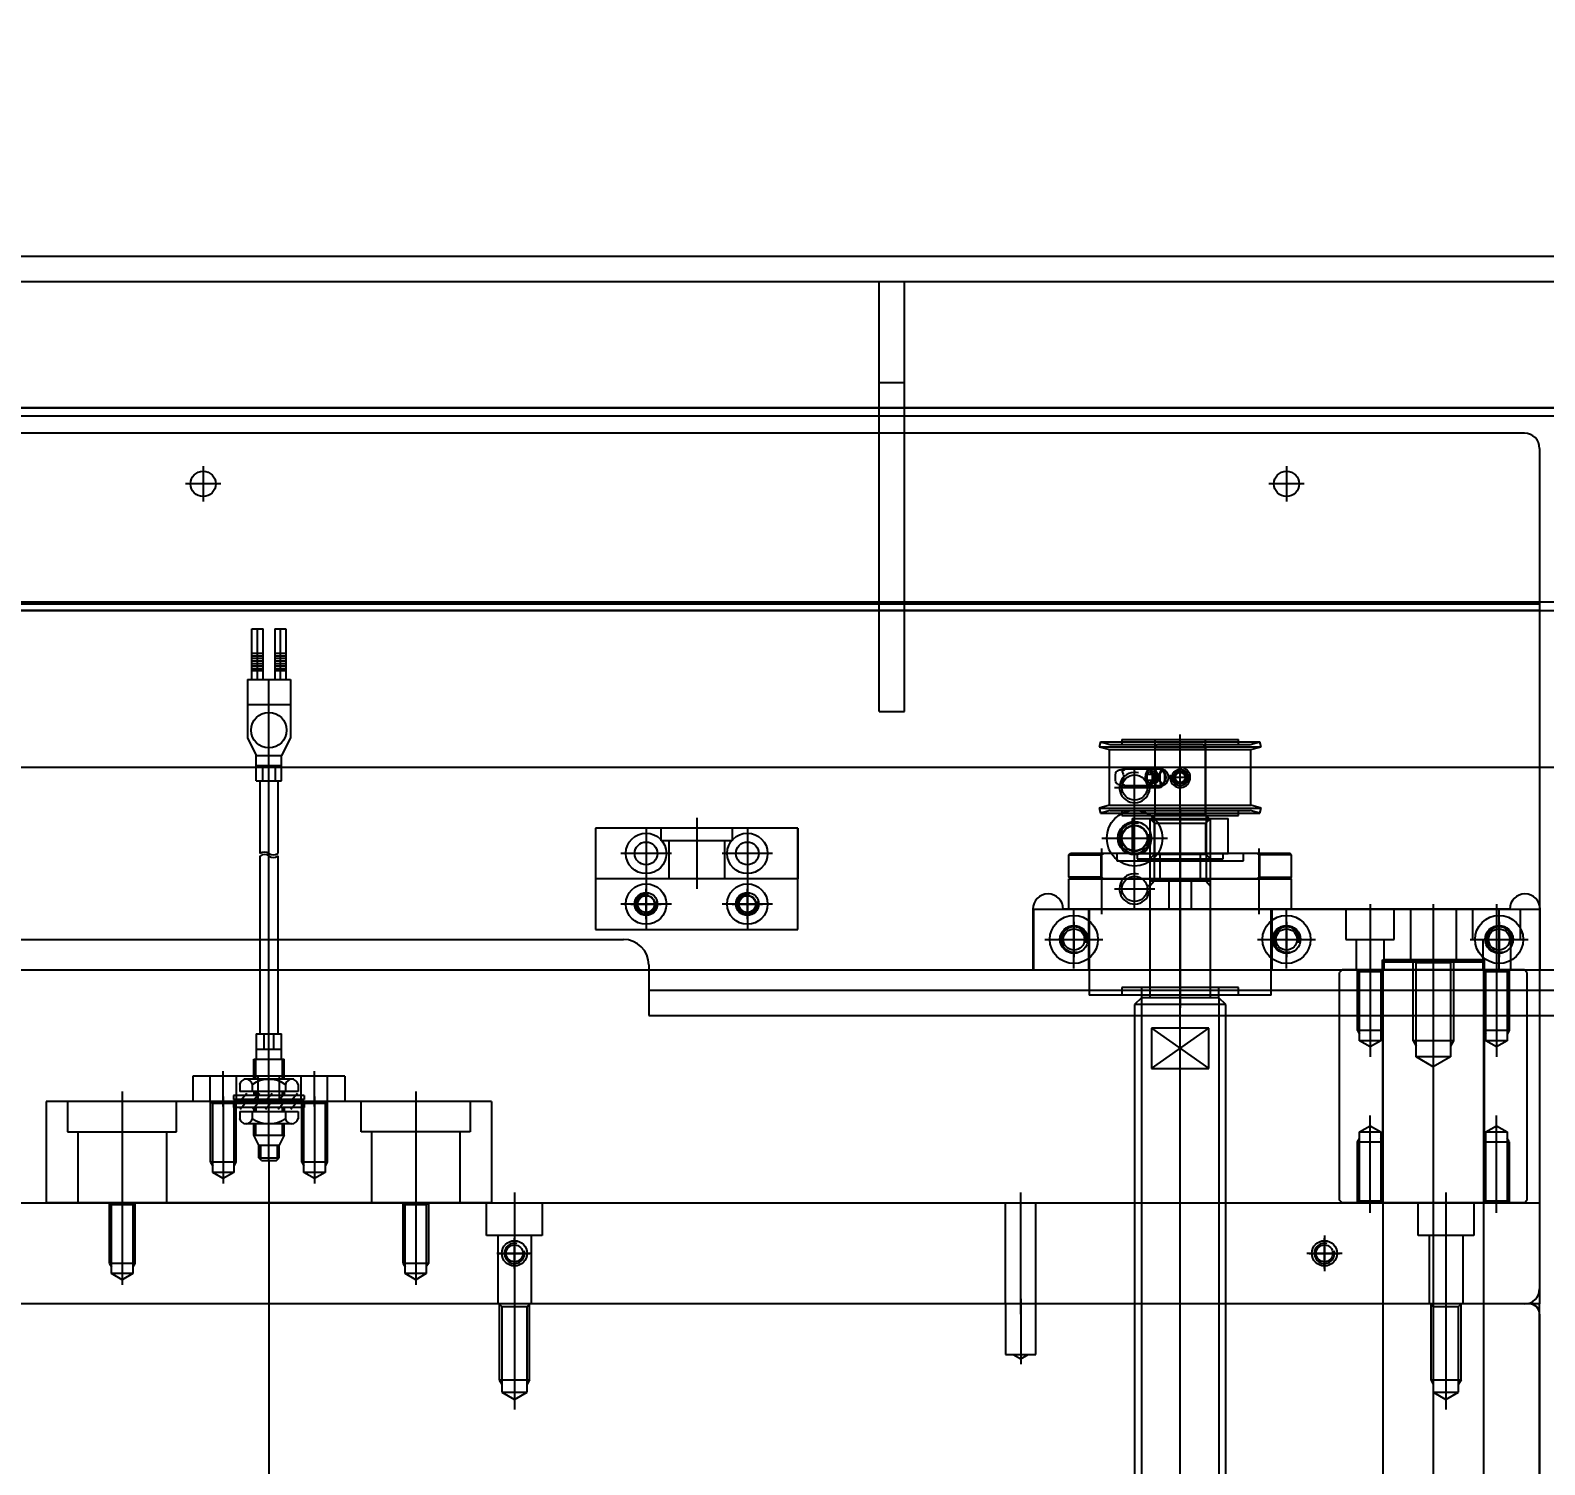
# Model space of a CAD drawing. Header units: inches. Extents: x 0 to 77285, y -118 to 40065.
# Drawn here: x 15942.5 to 16241.6, y 26036.8 to 26320.1 of the extents above; entities that cross this region are included whole.
import ezdxf

# ---------------------------------------------------------------- set-up
doc = ezdxf.new("R2010")
doc.units = ezdxf.units.IN
doc.header["$LTSCALE"] = 5
doc.header["$MEASUREMENT"] = 0
doc.layers.add('A', color=8, linetype='Continuous')
doc.styles.add('SCI', font='')
doc.styles.get('SCI').set_extended_font_data('Gulim')
doc.dimstyles.new('SCH', dxfattribs={"dimtxt": 2.5, "dimasz": 2, "dimexe": 1.25, "dimexo": 0.625, "dimtad": 1, "dimdec": 8, "dimtxsty": 'SCI', "dimcen": 2.5, "dimclrd": 4, "dimclre": 4, "dimclrt": 7, "dimadec": 8, "dimazin": 2, "dimtfac": 1, "dimtdec": 8, "dimtmove": 0, "dimatfit": 3, "dimfxl": 1, "dimarcsym": 0})

# ---------------------------------------------------------------- blocks, each defined once
blk = doc.blocks.new('A$Cc399747e')
at = {"ltscale": 3}
for p, q in [((1113.8, 903.5), (1113.8, 95.5)), ((1042.8, 210), (1042.8, 281.2)), ((1044.8, 208), (1447.79, 208))]:
    blk.add_line(p, q, dxfattribs=at)
for p, q in [((1063.8, 137), (1063.8, 875)), ((1053.8, 871.5), (1053.8, 140.5)), ((1073.8, 140.5), (1073.8, 871.5)), ((1104.8, 868.15), (1104.8, 148.85)), ((1106.15, 147.5), (1106.15, 869.5)), ((1121.44, 147.5), (1121.44, 869.5)), ((1122.8, 148.85), (1122.8, 868.15)), ((1293.8, 179.66), (1293.8, 287.72)), ((1042.8, 280), (1042.8, 208)), ((1061.3, 206), (1061.3, 228.84)), ((1245.3, 206), (1245.3, 228.84)), ((1061.3, 226.84), (1058.8, 225.4)), ((1063.8, 225.4), (1058.8, 225.4)), ((1058.8, 225.4), (1058.8, 208.5)), ((1063.8, 225.4), (1061.3, 226.84)), ((1063.8, 208.5), (1063.8, 225.4)), ((1245.3, 226.84), (1242.8, 225.4)), ((1247.8, 225.4), (1242.8, 225.4)), ((1242.8, 225.4), (1242.8, 208.5)), ((1247.8, 225.4), (1245.3, 226.84)), ((1247.8, 208.5), (1247.8, 225.4)), ((1058.3, 223), (1058.8, 223.87)), ((1064.3, 223), (1058.3, 223)), ((1058.3, 223), (1058.3, 208)), ((1064.3, 223), (1063.8, 223.87)), ((1064.3, 208), (1064.3, 223)), ((1242.3, 223), (1242.8, 223.87)), ((1248.3, 223), (1242.3, 223)), ((1242.3, 223), (1242.3, 208)), ((1248.3, 223), (1247.8, 223.87)), ((1248.3, 208), (1248.3, 223)), ((1145.3, 218.87), (1143.8, 218)), ((1145.3, 207), (1145.3, 219.87)), ((1146.8, 218), (1145.3, 218.87)), ((1148.3, 218), (1142.3, 218)), ((1142.3, 218), (1142.3, 208)), ((1148.3, 208), (1148.3, 218)), ((1061.3, 186), (1061.3, 210)), ((1145.3, 210), (1145.3, 186)), ((1245.3, 186), (1245.3, 210)), ((1042.8, 188), (1042.8, 208)), ((1042.8, 208), (1447.8, 208)), ((1042.8, 208), (1587.8, 208)), ((1045.8, 208), (1444.8, 208)), ((1058, 194.5), (1058, 208)), ((1058.8, 208.5), (1058.3, 208)), ((1063.8, 208.5), (1058.8, 208.5)), ((1064.3, 208), (1063.8, 208.5)), ((1064.6, 194.5), (1064.6, 208)), ((1142.3, 208), (1142.3, 188)), ((1148.3, 208), (1148.3, 188)), ((1242, 194.5), (1242, 208)), ((1242.8, 208.5), (1242.3, 208)), ((1247.8, 208.5), (1242.8, 208.5)), ((1248.3, 208), (1247.8, 208.5)), ((1248.6, 194.5), (1248.6, 208)), ((1042.8, 39), (1042.8, 205)), ((1264.81, 187), (1264.81, 204.21)), ((1322.81, 187), (1322.81, 204.21)), ((1085.3, 194.5), (1085.3, 201.5)), ((1085.3, 201), (1085.3, 195)), ((1245.29, 201), (1245.29, 195)), ((1245.3, 194.5), (1245.3, 201.5)), ((1262.31, 200), (1262.71, 200.69)), ((1262.71, 202), (1264.81, 203.21)), ((1262.71, 188.4), (1262.71, 202)), ((1262.71, 202), (1266.91, 202)), ((1264.81, 203.21), (1266.91, 202)), ((1266.91, 202), (1266.91, 188.4)), ((1267.31, 200), (1266.91, 200.69)), ((1320.31, 200), (1320.71, 200.69)), ((1320.71, 202), (1322.81, 203.21)), ((1320.71, 188.4), (1320.71, 202)), ((1320.71, 202), (1324.91, 202)), ((1322.81, 203.21), (1324.91, 202)), ((1324.91, 202), (1324.91, 188.4)), ((1325.31, 200), (1324.91, 200.69)), ((1081.8, 198), (1088.8, 198)), ((1088.3, 198), (1082.3, 198)), ((1241.8, 198), (1248.8, 198)), ((1248.29, 198), (1242.29, 198)), ((1262.31, 188), (1262.31, 200)), ((1262.31, 200), (1267.31, 200)), ((1267.31, 200), (1267.31, 188)), ((1320.31, 188), (1320.31, 200)), ((1320.31, 200), (1325.31, 200)), ((1325.31, 200), (1325.31, 188)), ((1055.8, 188), (1055.8, 194.5)), ((1055.8, 194.5), (1066.8, 194.5)), ((1066.8, 194.5), (1066.8, 188)), ((1239.8, 188), (1239.8, 194.5)), ((1239.8, 194.5), (1250.8, 194.5)), ((1250.8, 194.5), (1250.8, 188)), ((1051.3, 190), (1051.3, 170.79)), ((1063.8, 140), (1063.8, 190)), ((1076.3, 190), (1076.3, 170.79)), ((1264.81, 166), (1264.81, 190)), ((1322.81, 166), (1322.81, 190)), ((1447.8, 188), (1042.8, 188)), ((1045.8, 188), (1045.3, 187.5)), ((1045.3, 142.5), (1045.3, 187.5)), ((1045.8, 188), (1081.8, 188)), ((1049.2, 187.6), (1048.8, 188)), ((1048.8, 176), (1048.8, 188)), ((1053.4, 187.6), (1049.2, 187.6)), ((1049.2, 174), (1049.2, 187.6)), ((1053.8, 188), (1053.4, 187.6)), ((1053.4, 187.6), (1053.4, 174)), ((1053.75, 142), (1053.75, 188)), ((1053.8, 188), (1053.8, 176)), ((1074.2, 187.6), (1073.8, 188)), ((1073.8, 176), (1073.8, 188)), ((1073.85, 142), (1073.85, 188)), ((1078.4, 187.6), (1074.2, 187.6)), ((1074.2, 174), (1074.2, 187.6)), ((1078.8, 188), (1078.4, 187.6)), ((1078.4, 187.6), (1078.4, 174)), ((1078.8, 188), (1078.8, 176)), ((1081.8, 188), (1082.3, 187.5)), ((1082.3, 187.5), (1082.3, 142.5)), ((1249.81, 168), (1249.81, 188)), ((1249.81, 188), (1337.81, 188)), ((1256.06, 174), (1256.06, 188)), ((1262.31, 188), (1262.71, 188.4)), ((1262.71, 188.4), (1266.91, 188.4)), ((1266.91, 188.4), (1267.31, 188)), ((1273.56, 174), (1273.56, 188)), ((1314.06, 174), (1314.06, 188)), ((1320.31, 188), (1320.71, 188.4)), ((1320.71, 188.4), (1324.91, 188.4)), ((1324.91, 188.4), (1325.31, 188)), ((1331.56, 174), (1331.56, 188)), ((1337.81, 168), (1337.81, 188)), ((1282.71, 182), (1284.81, 183.21)), ((1284.81, 167), (1284.81, 184.21)), ((1284.81, 183.21), (1286.91, 182)), ((1300.71, 182), (1302.81, 183.21)), ((1302.81, 167), (1302.81, 184.21)), ((1302.81, 183.21), (1304.91, 182)), ((1282.31, 180), (1282.71, 180.69)), ((1282.31, 168), (1282.31, 180)), ((1282.31, 180), (1287.31, 180)), ((1282.71, 168.4), (1282.71, 182)), ((1282.71, 182), (1286.91, 182)), ((1286.91, 182), (1286.91, 168.4)), ((1287.31, 180), (1286.91, 180.69)), ((1287.31, 180), (1287.31, 168)), ((1292.3, 179.66), (1291.8, 179.16)), ((1292.18, 176.66), (1292.18, 179.54)), ((1295.3, 179.66), (1292.3, 179.66)), ((1293.8, 179.66), (1293.8, 84.66)), ((1295.3, 179.66), (1295.8, 179.16)), ((1295.42, 179.54), (1295.42, 176.66)), ((1300.31, 180), (1300.71, 180.69)), ((1300.31, 168), (1300.31, 180)), ((1300.31, 180), (1305.31, 180)), ((1300.71, 168.4), (1300.71, 182)), ((1300.71, 182), (1304.91, 182)), ((1304.91, 182), (1304.91, 168.4)), ((1305.31, 180), (1304.91, 180.69)), ((1305.31, 180), (1305.31, 168)), ((1290.8, 174.66), (1291.8, 176.66)), ((1295.8, 179.16), (1291.8, 179.16)), ((1291.8, 179.16), (1291.8, 176.66)), ((1295.8, 176.66), (1291.8, 176.66)), ((1295.8, 179.16), (1295.8, 176.66)), ((1295.8, 176.66), (1296.8, 174.66)), ((1048.8, 176), (1049.2, 175.31)), ((1053.8, 176), (1048.8, 176)), ((1051.3, 172.79), (1049.2, 174)), ((1053.4, 174), (1049.2, 174)), ((1053.4, 174), (1051.3, 172.79)), ((1053.8, 176), (1053.4, 175.31)), ((1073.8, 176), (1074.2, 175.31)), ((1078.8, 176), (1073.8, 176)), ((1076.3, 172.79), (1074.2, 174)), ((1078.4, 174), (1074.2, 174)), ((1078.4, 174), (1076.3, 172.79)), ((1078.8, 176), (1078.4, 175.31)), ((1254.06, 168), (1254.06, 174)), ((1254.06, 174), (1275.56, 174)), ((1275.56, 174), (1275.56, 168)), ((1296.8, 174.66), (1290.8, 174.66)), ((1290.8, 174.66), (1290.8, 172.4)), ((1291.2, 172.4), (1291.2, 174.66)), ((1296.4, 174.66), (1296.4, 172.4)), ((1296.8, 174.66), (1296.8, 172.4)), ((1333.56, 174), (1312.06, 174)), ((1312.06, 174), (1312.06, 168)), ((1333.56, 168), (1333.56, 174)), ((1288.04, 170), (1288.04, 171.4)), ((1289.21, 172.4), (1298.41, 172.4)), ((1290.54, 170), (1290.54, 171.4)), ((1297.08, 170), (1297.08, 171.4)), ((1299.58, 170), (1299.58, 171.4)), ((1249.81, 168), (1337.81, 168)), ((1278.81, 168), (1308.81, 168)), ((1278.81, 163), (1278.81, 168)), ((1282.21, 168), (1282.21, 163)), ((1282.31, 168), (1282.71, 168.4)), ((1282.71, 168.4), (1286.91, 168.4)), ((1284.81, 169), (1284.81, 162)), ((1286.81, 169.2), (1300.81, 169.2)), ((1286.81, 168.4), (1286.81, 169.2)), ((1286.81, 168.4), (1300.81, 168.4)), ((1286.81, 167.6), (1300.81, 167.6)), ((1286.81, 166.8), (1286.81, 167.6)), ((1286.91, 168.4), (1287.31, 168)), ((1287.41, 168), (1287.41, 163)), ((1299.58, 170), (1288.04, 170)), ((1288.17, 168.03), (1289.45, 169.57)), ((1288.17, 166.43), (1289.45, 167.97)), ((1290.67, 168.03), (1291.95, 169.57)), ((1290.67, 166.43), (1291.95, 167.97)), ((1290.81, 169.2), (1290.81, 170)), ((1290.81, 167.6), (1290.81, 168.4)), ((1291.21, 169.2), (1291.21, 170)), ((1291.21, 167.6), (1291.21, 168.4)), ((1291.71, 168), (1291.71, 163)), ((1293.17, 168.03), (1294.45, 169.57)), ((1293.17, 166.43), (1294.45, 167.97)), ((1293.81, 169), (1293.81, 162)), ((1295.67, 168.03), (1296.95, 169.57)), ((1295.67, 166.43), (1296.95, 167.97)), ((1295.91, 168), (1295.91, 163)), ((1296.41, 169.2), (1296.41, 170)), ((1296.41, 167.6), (1296.41, 168.4)), ((1296.81, 169.2), (1296.81, 170)), ((1296.81, 167.6), (1296.81, 168.4)), ((1298.17, 168.03), (1299.45, 169.57)), ((1298.17, 166.43), (1299.45, 167.97)), ((1300.21, 168), (1300.21, 163)), ((1300.31, 168), (1300.71, 168.4)), ((1300.71, 168.4), (1304.91, 168.4)), ((1300.81, 168.4), (1300.81, 169.2)), ((1300.81, 166.8), (1300.81, 167.6)), ((1302.81, 169), (1302.81, 162)), ((1304.91, 168.4), (1305.31, 168)), ((1305.41, 168), (1305.41, 163)), ((1308.81, 163), (1308.81, 168)), ((1286.81, 166.8), (1300.81, 166.8)), ((1288.03, 164.63), (1288.03, 166.03)), ((1288.03, 166), (1299.58, 166)), ((1290.54, 164.6), (1290.54, 166)), ((1290.81, 166), (1290.81, 166.8)), ((1291.21, 166), (1291.21, 166.8)), ((1296.41, 166), (1296.41, 166.8)), ((1296.81, 166), (1296.81, 166.8)), ((1297.08, 164.6), (1297.08, 166)), ((1299.58, 164.63), (1299.58, 166.03)), ((1278.81, 163), (1308.81, 163)), ((1288.9, 163.6), (1298.72, 163.6)), ((1290.81, 163.6), (1290.81, 159.66)), ((1291.21, 159.7), (1291.21, 163.6)), ((1296.41, 163.6), (1296.41, 159.7)), ((1296.81, 163.6), (1296.81, 159.66)), ((1051.3, 140), (1051.3, 159.21)), ((1060.42, 159.2), (1063.8, 161.15)), ((1060.42, 140.63), (1060.42, 159.2)), ((1060.42, 159.2), (1067.17, 159.2)), ((1063.8, 161.15), (1067.17, 159.2)), ((1067.17, 159.2), (1067.17, 140.63)), ((1076.3, 140), (1076.3, 159.21)), ((1119.45, 161.5), (1108.14, 161.5)), ((1108.14, 161.5), (1108.14, 153.5)), ((1119.45, 153.5), (1108.14, 161.5)), ((1119.45, 161.5), (1108.14, 153.5)), ((1119.45, 153.5), (1119.45, 161.5)), ((1296.81, 159.66), (1290.81, 159.66)), ((1291.31, 159.66), (1291.31, 154.66)), ((1296.31, 154.66), (1296.31, 159.66)), ((1049.2, 156), (1051.3, 157.21)), ((1049.2, 142.4), (1049.2, 156)), ((1049.2, 156), (1053.4, 156)), ((1051.3, 157.21), (1053.4, 156)), ((1053.4, 156), (1053.4, 142.4)), ((1059.8, 156), (1060.42, 157.08)), ((1059.8, 140), (1059.8, 156)), ((1059.8, 156), (1067.8, 156)), ((1067.8, 156), (1067.17, 157.08)), ((1067.8, 156), (1067.8, 140)), ((1074.2, 156), (1076.3, 157.21)), ((1074.2, 142.4), (1074.2, 156)), ((1074.2, 156), (1078.4, 156)), ((1076.3, 157.21), (1078.4, 156)), ((1078.4, 156), (1078.4, 142.4)), ((1296.31, 157.66), (1291.31, 157.66)), ((1292.81, 157.66), (1292.81, 154.66)), ((1294.81, 154.66), (1294.81, 157.66)), ((1048.8, 154), (1049.2, 154.69)), ((1048.8, 142), (1048.8, 154)), ((1048.8, 154), (1053.8, 154)), ((1053.8, 154), (1053.4, 154.69)), ((1053.8, 154), (1053.8, 142)), ((1073.8, 154), (1074.2, 154.69)), ((1073.8, 142), (1073.8, 154)), ((1073.8, 154), (1078.8, 154)), ((1078.8, 154), (1078.4, 154.69)), ((1078.8, 154), (1078.8, 142)), ((1108.14, 153.5), (1119.45, 153.5)), ((1296.31, 154.66), (1291.31, 154.66)), ((1292.06, 119.51), (1292.06, 154.66)), ((1295.56, 154.66), (1295.56, 119.51)), ((1218.78, 141), (1218.78, 151)), ((1095.8, 147), (1131.8, 147)), ((1095.8, 147), (1095.8, 130)), ((1102.3, 147), (1102.3, 145.5)), ((1104.8, 148.85), (1122.8, 148.85)), ((1104.8, 148.85), (1106.15, 147.5)), ((1106.15, 147.5), (1121.44, 147.5)), ((1106.15, 147.5), (1121.45, 147.5)), ((1106.15, 147.5), (1106.15, 147)), ((1106.15, 147), (1106.15, 145.5)), ((1107.8, 147.5), (1107.8, 112.37)), ((1107.8, 147.5), (1107.8, 124.01)), ((1113.8, 110.1), (1113.8, 149.5)), ((1119.8, 112.37), (1119.8, 147.5)), ((1119.8, 124.01), (1119.8, 147.5)), ((1121.44, 147.5), (1122.8, 148.85)), ((1121.45, 147), (1121.45, 147.5)), ((1121.45, 145.5), (1121.45, 147)), ((1125.3, 145.5), (1125.3, 147)), ((1131.8, 130), (1131.8, 147)), ((1102.3, 145.5), (1125.3, 145.5)), ((1447.8, 142), (400.8, 142)), ((1042.7, 142), (1042.7, 130)), ((1142.8, 142), (1042.8, 142)), ((1042.8, 130), (1042.8, 142)), ((1142.8, 142), (1042.8, 142)), ((1042.8, 130), (1042.8, 142)), ((1045.3, 142.5), (1045.8, 142)), ((1045.8, 142), (1081.8, 142)), ((1048.55, 136), (1048.55, 142)), ((1048.8, 142), (1049.2, 142.4)), ((1049.2, 142.4), (1053.4, 142.4)), ((1050.8, 141.75), (1050.8, 130.25)), ((1051.3, 129), (1051.3, 143)), ((1053.4, 142.4), (1053.8, 142)), ((1053.75, 140), (1053.75, 142)), ((1054.05, 136), (1054.05, 142)), ((1059.8, 140), (1060.42, 140.63)), ((1060.42, 140.63), (1067.17, 140.63)), ((1063.8, 129), (1063.8, 143)), ((1067.17, 140.63), (1067.8, 140)), ((1073.55, 136), (1073.55, 142)), ((1073.8, 142), (1074.2, 142.4)), ((1073.85, 142), (1073.85, 140)), ((1074.2, 142.4), (1078.4, 142.4)), ((1076.3, 129), (1076.3, 143)), ((1078.4, 142.4), (1078.8, 142)), ((1079.05, 136), (1079.05, 142)), ((1081.8, 142), (1082.3, 142.5)), ((1092.8, 141.75), (1092.8, 130.25)), ((1095.7, 130), (1095.7, 142)), ((1113.8, 129), (1113.8, 143)), ((1131.9, 130), (1131.9, 142)), ((1134.8, 141.75), (1134.8, 130.25)), ((1142.8, 130), (1142.8, 142)), ((1142.8, 130), (1142.8, 142)), ((1142.9, 130), (1142.9, 142)), ((1050.8, 132.5), (1050.8, 139.5)), ((1073.85, 140), (1053.75, 140)), ((1053.8, 140.5), (1073.8, 140.5)), ((1053.8, 140.5), (1054.3, 140)), ((1054.3, 140), (1073.3, 140)), ((1059.3, 130), (1059.3, 140)), ((1068.3, 130), (1068.3, 140)), ((1073.3, 140), (1073.8, 140.5)), ((1092.8, 132.5), (1092.8, 139.5)), ((1134.8, 132.5), (1134.8, 139.5)), ((1056.55, 136), (1045.05, 136)), ((1056.05, 136), (1046.55, 136)), ((1046.55, 136), (1046.55, 130)), ((1054.3, 136), (1047.3, 136)), ((1056.05, 130), (1056.05, 136)), ((1081.05, 136), (1071.55, 136)), ((1071.55, 136), (1071.55, 130)), ((1081.05, 130), (1081.05, 136)), ((1098.55, 136), (1087.05, 136)), ((1096.3, 136), (1089.3, 136)), ((1140.55, 136), (1129.05, 136)), ((1138.3, 136), (1131.3, 136)), ((1229.3, 134), (1189.3, 134)), ((1189.3, 134), (1189.3, 114)), ((1199.3, 124), (1199.3, 134)), ((1199.3, 132), (1199.3, 126)), ((1219.3, 124), (1219.3, 134)), ((1219.3, 132), (1219.3, 126)), ((1229.3, 114), (1229.3, 134)), ((1142.8, 130), (1042.8, 130)), ((1142.8, 130), (1042.8, 130)), ((1048.7, 130), (1136.9, 130)), ((1091.8, 130), (1135.8, 130)), ((1091.8, 130), (1091.8, 124.01)), ((1098.24, 118), (1098.24, 131)), ((1111.55, 130), (1111.55, 124.01)), ((1116.05, 124.01), (1116.05, 130)), ((1122.8, 130), (1122.8, 122)), ((1129.35, 118), (1129.35, 131)), ((1135.8, 130), (1135.8, 124.01)), ((1194.3, 129), (1204.3, 129)), ((1202.3, 129), (1196.3, 129)), ((1214.3, 129), (1224.3, 129)), ((1222.3, 129), (1216.3, 129)), ((1126.8, 126), (1118.8, 126)), ((1209.3, 112), (1209.3, 126)), ((1135.8, 124.01), (1091.8, 124.01)), ((1092.1, 124), (1091.8, 123.7)), ((1098.14, 123.7), (1091.8, 123.7)), ((1091.8, 123.7), (1091.8, 119.3)), ((1092.1, 124), (1135.5, 124)), ((1098.67, 124), (1098.14, 123.7)), ((1098.14, 119.3), (1098.14, 123.7)), ((1108.66, 124.5), (1107.8, 125.5)), ((1107.8, 124.5), (1119.8, 124.5)), ((1107.8, 124), (1107.8, 120.1)), ((1108.66, 111.5), (1108.66, 124.5)), ((1109.8, 124), (1109.8, 119)), ((1117.8, 119), (1117.8, 124)), ((1118.93, 124.5), (1119.8, 125.5)), ((1118.93, 111.5), (1118.93, 124.5)), ((1119.8, 120.1), (1119.8, 124)), ((1128.93, 124), (1129.45, 123.7)), ((1129.45, 123.7), (1135.8, 123.7)), ((1129.45, 119.3), (1129.45, 123.7)), ((1135.5, 124), (1135.8, 123.7)), ((1135.8, 123.7), (1135.8, 119.3)), ((1189.3, 114), (1189.3, 124)), ((1189.3, 124), (1229.3, 124)), ((1199.3, 114), (1199.3, 124)), ((1203.8, 116.5), (1203.8, 124)), ((1214.8, 116.5), (1214.8, 124)), ((1219.3, 114), (1219.3, 124)), ((1229.3, 114), (1229.3, 124)), ((1126.3, 120.5), (1101.3, 120.5)), ((1101.3, 120.5), (1101.3, 119)), ((1122.3, 120.1), (1105.3, 120.1)), ((1105.3, 120.1), (1105.3, 119.1)), ((1106.15, 120.5), (1106.15, 120.1)), ((1107.8, 120.1), (1108.74, 119.15)), ((1118.85, 119.15), (1119.8, 120.1)), ((1121.45, 120.1), (1121.45, 120.5)), ((1122.3, 119.1), (1122.3, 120.1)), ((1122.8, 122.5), (1122.8, 109.5)), ((1122.8, 120), (1122.8, 112)), ((1126.3, 119), (1126.3, 120.5)), ((1091.8, 119.3), (1098.14, 119.3)), ((1091.8, 119.3), (1092.1, 119)), ((1092.1, 119), (1135.5, 119)), ((1098.14, 119.3), (1098.67, 119)), ((1104.3, 119.1), (1111, 119.1)), ((1104.3, 119.1), (1104.3, 119)), ((1104.3, 119), (1104.3, 112.1)), ((1118.85, 119.15), (1108.74, 119.15)), ((1108.74, 119.15), (1108.74, 113.05)), ((1111, 119.1), (1111, 119)), ((1116.59, 119.1), (1111, 119.1)), ((1116.59, 119.1), (1123.3, 119.1)), ((1116.59, 119), (1116.59, 119.1)), ((1118.85, 113.05), (1118.85, 119.15)), ((1123.3, 119), (1123.3, 119.1)), ((1123.3, 112.1), (1123.3, 119)), ((1129.45, 119.3), (1128.93, 119)), ((1135.8, 119.3), (1129.45, 119.3)), ((1135.8, 119.3), (1135.5, 119)), ((1194.3, 119), (1204.3, 119)), ((1214.3, 119), (1224.3, 119)), ((1292.06, 104.66), (1292.06, 119.01)), ((1295.56, 119.01), (1295.56, 104.66)), ((1129.3, 116), (1116.3, 116)), ((1126.8, 116), (1118.8, 116)), ((1189.3, 114), (1229.3, 114)), ((1189.3, 114), (1229.3, 114)), ((1202.3, 114), (1202.3, 116.5)), ((1202.3, 116.5), (1216.3, 116.5)), ((1216.3, 116.5), (1216.3, 114)), ((1098.06, 111.02), (1097.8, 110.05)), ((1098.06, 111.02), (1099.98, 110.5)), ((1129.54, 111.02), (1098.06, 111.02)), ((1125.3, 111.5), (1102.3, 111.5)), ((1102.3, 111.5), (1102.3, 111.02)), ((1102.3, 111.02), (1102.3, 110.5)), ((1123.3, 112.1), (1104.3, 112.1)), ((1108.74, 113.05), (1107.8, 112.1)), ((1107.8, 112.37), (1108.66, 111.5)), ((1107.8, 112.37), (1119.8, 112.37)), ((1108.66, 111.5), (1118.93, 111.5)), ((1118.85, 113.05), (1108.74, 113.05)), ((1108.8, 111.5), (1108.8, 96.5)), ((1108.8, 98), (1108.8, 111.5)), ((1113.8, 112.25), (1113.8, 95.75)), ((1118.8, 96.5), (1118.8, 111.5)), ((1118.8, 98), (1118.8, 111.5)), ((1119.8, 112.1), (1118.85, 113.05)), ((1118.93, 111.5), (1119.8, 112.37)), ((1125.3, 111.02), (1125.3, 111.5)), ((1125.3, 110.5), (1125.3, 111.02)), ((1127.61, 110.5), (1129.54, 111.02)), ((1129.8, 110.05), (1129.54, 111.02)), ((1129.8, 110.05), (1097.8, 110.05)), ((1097.8, 110.05), (1099.85, 109.5)), ((1127.74, 109.5), (1099.85, 109.5)), ((1099.85, 109.5), (1099.85, 98.5)), ((1127.61, 110.5), (1099.98, 110.5)), ((1122.8, 110), (1122.8, 102)), ((1127.74, 109.5), (1129.8, 110.05)), ((1127.74, 109.5), (1127.74, 98.5)), ((1112.43, 104.87), (1112.3, 104.63)), ((1112.6, 105.09), (1112.43, 104.87)), ((1112.65, 105.15), (1112.6, 105.09)), ((1112.71, 105.2), (1112.65, 105.15)), ((1112.8, 105.27), (1112.71, 105.2)), ((1112.85, 105.32), (1112.8, 105.27)), ((1113.8, 105.15), (1112.8, 104.58)), ((1112.89, 105.34), (1112.85, 105.32)), ((1112.89, 105.34), (1112.95, 105.38)), ((1112.95, 105.38), (1113.02, 105.42)), ((1113.02, 105.42), (1113.1, 105.46)), ((1113.1, 105.46), (1113.2, 105.51)), ((1113.2, 105.51), (1113.29, 105.54)), ((1113.29, 105.54), (1113.4, 105.57)), ((1113.4, 105.57), (1113.44, 105.58)), ((1113.44, 105.58), (1113.49, 105.59)), ((1113.49, 105.59), (1113.51, 105.59)), ((1113.65, 105.61), (1113.51, 105.59)), ((1113.8, 105.62), (1113.65, 105.61)), ((1113.95, 105.61), (1113.8, 105.62)), ((1114.8, 104.58), (1113.8, 105.15)), ((1114.09, 105.59), (1113.95, 105.61)), ((1114.09, 105.59), (1114.14, 105.58)), ((1114.14, 105.58), (1114.19, 105.57)), ((1114.19, 105.57), (1114.2, 105.57)), ((1114.2, 105.57), (1114.31, 105.54)), ((1114.31, 105.54), (1114.42, 105.5)), ((1114.42, 105.5), (1114.51, 105.46)), ((1114.51, 105.46), (1114.59, 105.41)), ((1114.59, 105.41), (1114.65, 105.38)), ((1114.65, 105.38), (1114.71, 105.34)), ((1114.74, 105.32), (1114.71, 105.34)), ((1114.79, 105.28), (1114.74, 105.32)), ((1114.87, 105.21), (1114.79, 105.28)), ((1114.94, 105.15), (1114.87, 105.21)), ((1115, 105.09), (1114.94, 105.15)), ((1115.13, 104.93), (1115, 105.09)), ((1115.26, 104.69), (1115.13, 104.93)), ((1116.23, 104.51), (1116.31, 104.74)), ((1116.31, 104.74), (1116.42, 104.96)), ((1116.42, 104.96), (1116.56, 105.16)), ((1116.56, 105.16), (1116.71, 105.33)), ((1116.71, 105.33), (1116.79, 105.41)), ((1116.79, 105.41), (1116.87, 105.47)), ((1116.87, 105.47), (1116.95, 105.53)), ((1117.33, 105.63), (1116.9, 105.02)), ((1116.95, 105.53), (1117.04, 105.57)), ((1117.04, 105.57), (1117.18, 105.61)), ((1117.18, 105.61), (1117.26, 105.62)), ((1124.91, 105.62), (1117.26, 105.62)), ((1117.26, 105.62), (1117.32, 105.62)), ((1117.26, 105.62), (1117.26, 105.62)), ((1117.32, 105.62), (1117.43, 105.58)), ((1117.43, 105.58), (1117.53, 105.5)), ((1117.53, 105.5), (1117.6, 105.38)), ((1117.6, 105.38), (1117.67, 105.23)), ((1117.67, 105.23), (1117.71, 105.05)), ((1117.71, 105.05), (1117.74, 104.82)), ((1117.74, 104.82), (1117.75, 104.7)), ((1117.75, 104.7), (1117.76, 104.57)), ((1119.49, 106), (1117.91, 106)), ((1118.06, 104.58), (1118.56, 105.15)), ((1118.56, 105.15), (1119.86, 105.15)), ((1118.56, 105.15), (1119.06, 104.58)), ((1126.8, 106), (1118.8, 106)), ((1119.36, 104.58), (1119.86, 105.15)), ((1119.86, 105.15), (1120.36, 104.58)), ((1120.31, 105.28), (1120.06, 105.63)), ((1124.76, 105.59), (1124.74, 105.58)), ((1124.74, 105.58), (1124.74, 105.58)), ((1124.75, 105.57), (1124.79, 105.54)), ((1124.76, 105.59), (1124.84, 105.61)), ((1124.79, 105.54), (1124.85, 105.5)), ((1124.84, 105.61), (1124.91, 105.62)), ((1124.85, 105.5), (1124.93, 105.46)), ((1124.91, 105.62), (1124.91, 105.62)), ((1124.91, 105.62), (1124.98, 105.61)), ((1124.93, 105.46), (1125.02, 105.41)), ((1124.98, 105.61), (1125.06, 105.59)), ((1125.02, 105.41), (1125.11, 105.38)), ((1125.1, 105.58), (1125.06, 105.59)), ((1125.06, 105.59), (1125.06, 105.59)), ((1125.07, 104.69), (1125.15, 104.93)), ((1125.15, 105.57), (1125.1, 105.58)), ((1125.11, 105.38), (1125.21, 105.34)), ((1125.29, 105.54), (1125.15, 105.57)), ((1125.15, 104.93), (1125.23, 105.09)), ((1125.25, 105.32), (1125.21, 105.34)), ((1125.23, 105.09), (1125.26, 105.15)), ((1125.28, 105.28), (1125.25, 105.32)), ((1125.26, 105.15), (1125.28, 105.21)), ((1125.28, 105.25), (1125.28, 105.28)), ((1125.28, 105.21), (1125.28, 105.25)), ((1125.44, 105.51), (1125.29, 105.54)), ((1125.61, 105.46), (1125.44, 105.51)), ((1125.78, 105.42), (1125.61, 105.46)), ((1125.95, 105.38), (1125.78, 105.42)), ((1126.11, 105.34), (1125.95, 105.38)), ((1126.11, 105.34), (1126.2, 105.32)), ((1126.2, 105.32), (1126.28, 105.27)), ((1126.28, 105.27), (1126.36, 105.2)), ((1126.36, 105.2), (1126.4, 105.15)), ((1126.4, 105.15), (1126.43, 105.09)), ((1126.43, 105.09), (1126.5, 104.87)), ((1126.5, 104.87), (1126.55, 104.63)), ((405.8, 102), (1442.8, 102)), ((1111.7, 104), (1115.9, 104)), ((1112.22, 104.37), (1112.18, 104.1)), ((1112.18, 104.1), (1112.19, 103.83)), ((1112.19, 103.83), (1112.24, 103.56)), ((1112.3, 104.63), (1112.22, 104.37)), ((1112.24, 103.56), (1112.33, 103.31)), ((1112.33, 103.31), (1112.47, 103.07)), ((1112.47, 103.07), (1112.6, 102.91)), ((1112.6, 102.91), (1112.66, 102.85)), ((1112.66, 102.85), (1112.72, 102.79)), ((1112.72, 102.79), (1112.8, 102.72)), ((1112.8, 103.42), (1112.8, 104.58)), ((1112.8, 103.42), (1113.8, 102.85)), ((1112.8, 102.72), (1112.86, 102.68)), ((1112.86, 102.68), (1112.89, 102.66)), ((1112.94, 102.62), (1112.89, 102.66)), ((1113, 102.59), (1112.94, 102.62)), ((1113.08, 102.54), (1113, 102.59)), ((1113.18, 102.5), (1113.08, 102.54)), ((1113.28, 102.46), (1113.18, 102.5)), ((1113.4, 102.43), (1113.28, 102.46)), ((1113.41, 102.43), (1113.4, 102.43)), ((1113.45, 102.42), (1113.41, 102.43)), ((1113.51, 102.41), (1113.45, 102.42)), ((1113.51, 102.41), (1113.65, 102.39)), ((1113.65, 102.39), (1113.79, 102.38)), ((1113.79, 102.38), (1113.94, 102.39)), ((1113.8, 102.85), (1114.8, 103.42)), ((1113.94, 102.39), (1114.09, 102.41)), ((1114.11, 102.41), (1114.09, 102.41)), ((1114.15, 102.42), (1114.11, 102.41)), ((1114.2, 102.43), (1114.15, 102.42)), ((1114.3, 102.46), (1114.2, 102.43)), ((1114.4, 102.49), (1114.3, 102.46)), ((1114.49, 102.54), (1114.4, 102.49)), ((1114.58, 102.58), (1114.49, 102.54)), ((1114.65, 102.62), (1114.58, 102.58)), ((1114.71, 102.66), (1114.65, 102.62)), ((1114.71, 102.66), (1114.74, 102.68)), ((1114.74, 102.68), (1114.8, 102.73)), ((1114.8, 103.42), (1114.8, 104.58)), ((1114.8, 102.73), (1114.89, 102.8)), ((1114.89, 102.8), (1114.94, 102.85)), ((1114.94, 102.85), (1115, 102.91)), ((1115, 102.91), (1115.16, 103.13)), ((1115.16, 103.13), (1115.29, 103.37)), ((1115.36, 104.44), (1115.26, 104.69)), ((1115.29, 103.37), (1115.37, 103.63)), ((1115.41, 104.17), (1115.36, 104.44)), ((1115.37, 103.63), (1115.41, 103.9)), ((1115.41, 103.9), (1115.41, 104.17)), ((1116.15, 104), (1116.17, 104.26)), ((1116.15, 103.93), (1116.15, 104)), ((1116.17, 103.79), (1116.15, 103.93)), ((1116.17, 104.26), (1116.23, 104.51)), ((1116.18, 103.7), (1116.17, 103.79)), ((1116.19, 103.65), (1116.18, 103.7)), ((1116.22, 103.51), (1116.19, 103.65)), ((1116.26, 103.39), (1116.22, 103.51)), ((1116.31, 103.26), (1116.26, 103.39)), ((1116.37, 103.14), (1116.31, 103.26)), ((1116.5, 102.92), (1116.37, 103.14)), ((1116.64, 102.74), (1116.5, 102.92)), ((1116.79, 102.59), (1116.64, 102.74)), ((1116.94, 102.48), (1116.79, 102.59)), ((1116.9, 102.98), (1117.33, 102.37)), ((1117.08, 102.41), (1116.94, 102.48)), ((1117.23, 102.38), (1117.08, 102.41)), ((1117.26, 102.38), (1117.23, 102.38)), ((1117.35, 102.39), (1117.26, 102.38)), ((1117.26, 102.38), (1124.91, 102.38)), ((1117.41, 102.41), (1117.35, 102.39)), ((1117.47, 102.45), (1117.41, 102.41)), ((1117.52, 102.49), (1117.47, 102.45)), ((1117.56, 102.55), (1117.52, 102.49)), ((1117.61, 102.62), (1117.56, 102.55)), ((1117.64, 102.69), (1117.61, 102.62)), ((1117.69, 102.87), (1117.64, 102.69)), ((1117.73, 103.07), (1117.69, 102.87)), ((1117.75, 103.29), (1117.73, 103.07)), ((1117.77, 103.52), (1117.75, 103.29)), ((1117.76, 104.57), (1117.77, 104.44)), ((1117.77, 104.44), (1117.77, 104.3)), ((1117.77, 104.3), (1117.77, 104.03)), ((1117.77, 104.03), (1117.77, 103.9)), ((1117.77, 103.9), (1117.77, 103.76)), ((1117.77, 103.76), (1117.77, 103.52)), ((1117.91, 102), (1119.49, 102)), ((1118.06, 103.42), (1118.06, 104.58)), ((1118.06, 104.58), (1120.36, 104.58)), ((1118.56, 102.85), (1118.06, 103.42)), ((1118.06, 103.42), (1120.36, 103.42)), ((1119.06, 103.42), (1118.56, 102.85)), ((1118.56, 102.85), (1119.86, 102.85)), ((1119.06, 104.58), (1119.06, 103.42)), ((1119.36, 103.42), (1119.36, 104.58)), ((1119.86, 102.85), (1119.36, 103.42)), ((1120.36, 103.42), (1119.86, 102.85)), ((1120.06, 102.37), (1120.31, 102.72)), ((1120.36, 103.42), (1120.36, 104.58)), ((1124.74, 102.42), (1124.74, 102.42)), ((1124.74, 102.42), (1124.76, 102.41)), ((1124.79, 102.46), (1124.75, 102.43)), ((1124.76, 102.41), (1124.76, 102.41)), ((1124.84, 102.39), (1124.76, 102.41)), ((1124.84, 102.49), (1124.79, 102.46)), ((1124.92, 102.54), (1124.84, 102.49)), ((1124.91, 102.38), (1124.84, 102.39)), ((1124.92, 102.38), (1124.91, 102.38)), ((1125, 102.58), (1124.92, 102.54)), ((1124.99, 102.39), (1124.92, 102.38)), ((1124.98, 103.9), (1124.99, 104.17)), ((1125.01, 103.63), (1124.98, 103.9)), ((1124.99, 104.17), (1125.02, 104.44)), ((1125.06, 102.41), (1124.99, 102.39)), ((1125.1, 102.62), (1125, 102.58)), ((1125.06, 103.37), (1125.01, 103.63)), ((1125.02, 104.44), (1125.07, 104.69)), ((1125.13, 103.13), (1125.06, 103.37)), ((1125.06, 102.41), (1125.09, 102.42)), ((1125.09, 102.42), (1125.13, 102.43)), ((1125.21, 102.66), (1125.1, 102.62)), ((1125.23, 102.91), (1125.13, 103.13)), ((1125.13, 102.43), (1125.15, 102.43)), ((1125.15, 102.43), (1125.31, 102.46)), ((1125.21, 102.66), (1125.25, 102.68)), ((1125.26, 102.85), (1125.23, 102.91)), ((1125.25, 102.68), (1125.28, 102.73)), ((1125.27, 102.8), (1125.26, 102.85)), ((1125.28, 102.75), (1125.27, 102.8)), ((1125.28, 102.73), (1125.28, 102.75)), ((1125.31, 102.46), (1125.47, 102.5)), ((1125.47, 102.5), (1125.64, 102.54)), ((1125.64, 102.54), (1125.81, 102.59)), ((1125.81, 102.59), (1125.96, 102.62)), ((1125.96, 102.62), (1126.11, 102.66)), ((1126.19, 102.68), (1126.11, 102.66)), ((1126.27, 102.72), (1126.19, 102.68)), ((1126.35, 102.79), (1126.27, 102.72)), ((1126.4, 102.85), (1126.35, 102.79)), ((1126.43, 102.91), (1126.4, 102.85)), ((1126.48, 103.07), (1126.43, 102.91)), ((1126.54, 103.31), (1126.48, 103.07)), ((1126.55, 103.34), (1126.54, 103.31)), ((1126.55, 104.63), (1126.56, 104.57)), ((1126.56, 103.43), (1126.55, 103.34)), ((1126.56, 104.57), (1126.59, 104.37)), ((1126.58, 103.56), (1126.56, 103.43)), ((1126.59, 103.7), (1126.58, 103.56)), ((1126.59, 104.37), (1126.59, 104.31)), ((1126.59, 104.31), (1126.6, 104.1)), ((1126.6, 103.83), (1126.59, 103.7)), ((1126.6, 104.1), (1126.6, 103.83)), ((1296.31, 104.66), (1291.31, 104.66)), ((1291.31, 104.66), (1291.31, 99.66)), ((1292.6, 101.66), (1292.6, 104.66)), ((1295.1, 101.66), (1295.1, 104.66)), ((1296.31, 104.66), (1296.31, 99.66)), ((1289.56, 96.16), (1291.31, 99.66)), ((1296.31, 101.66), (1291.31, 101.66)), ((1296.31, 99.66), (1291.31, 99.66)), ((1298.06, 96.16), (1296.31, 99.66)), ((1099.85, 98.5), (1097.8, 97.95)), ((1129.8, 97.95), (1097.8, 97.95)), ((1097.8, 97.95), (1098.06, 96.98)), ((1099.98, 97.5), (1098.06, 96.98)), ((1129.54, 96.98), (1098.06, 96.98)), ((1127.74, 98.5), (1099.85, 98.5)), ((1127.61, 97.5), (1099.98, 97.5)), ((1102.3, 97.5), (1102.3, 96.98)), ((1102.3, 96.98), (1102.3, 96.5)), ((1125.3, 96.5), (1102.3, 96.5)), ((1109.3, 97.5), (1108.8, 98)), ((1118.8, 98), (1108.8, 98)), ((1109.3, 97.5), (1118.3, 97.5)), ((1118.8, 98), (1118.3, 97.5)), ((1125.3, 96.98), (1125.3, 97.5)), ((1125.3, 96.5), (1125.3, 96.98)), ((1129.54, 96.98), (1127.61, 97.5)), ((1129.8, 97.95), (1127.74, 98.5)), ((1129.54, 96.98), (1129.8, 97.95)), ((1289.56, 84.66), (1289.56, 96.16)), ((1298.06, 84.66), (1298.06, 96.16)), ((1168.29, 91), (1168.29, 71)), ((1173.29, 91), (1168.29, 91)), ((1173.29, 91), (1173.29, 71)), ((1289.56, 89.66), (1298.06, 89.66)), ((1298.06, 84.66), (1289.56, 84.66)), ((1290.46, 74.66), (1290.46, 84.66)), ((1291.56, 74.66), (1291.56, 84.66)), ((1292.66, 74.66), (1292.66, 84.66)), ((1294.96, 84.66), (1294.96, 74.66)), ((1296.06, 84.66), (1296.06, 74.66)), ((1297.16, 84.66), (1297.16, 74.66)), ((1292.66, 82.86), (1290.46, 82.86)), ((1292.66, 82.46), (1290.46, 82.46)), ((1292.66, 81.96), (1290.46, 81.96)), ((1292.66, 81.46), (1290.46, 81.46)), ((1292.66, 80.96), (1290.46, 80.96)), ((1297.16, 82.86), (1294.96, 82.86)), ((1297.16, 82.46), (1294.96, 82.46)), ((1297.16, 81.96), (1294.96, 81.96)), ((1297.16, 81.46), (1294.96, 81.46)), ((1297.16, 80.96), (1294.96, 80.96)), ((1292.66, 80.46), (1290.46, 80.46)), ((1292.66, 79.96), (1290.46, 79.96)), ((1292.66, 79.46), (1290.46, 79.46)), ((1297.16, 80.46), (1294.96, 80.46)), ((1297.16, 79.96), (1294.96, 79.96)), ((1297.16, 79.46), (1294.96, 79.46)), ((1292.66, 74.66), (1290.46, 74.66)), ((1297.16, 74.66), (1294.96, 74.66)), ((1573.29, 71), (258.29, 71)), ((258.29, 69.4), (1573.29, 69.4)), ((1042.8, 71), (1570.8, 71)), ((1042.8, 69.8), (1570.8, 69.8)), ((1168.29, 71), (1168.29, 69.4)), ((1168.29, 69.4), (1168.29, 6)), ((1173.29, 71), (1173.29, 69.4)), ((1173.29, 69.4), (1173.29, 6)), ((1092.8, 42.5), (1092.8, 49.5)), ((1306.8, 42.5), (1306.8, 49.5)), ((1089.3, 46), (1096.3, 46)), ((1303.3, 46), (1310.3, 46)), ((1045.8, 36), (1567.8, 36)), ((258.29, 32.6), (1573.29, 32.6)), ((258.29, 31), (1573.29, 31)), ((1173.29, 26), (1168.29, 26)), ((1173.29, 6), (1168.29, 6))]:
    blk.add_line(p, q)
at = {"ltscale": 5}
for p, q in [((1218.78, 151), (818.78, 151)), ((1218.78, 146), (818.78, 146)), ((1353.78, 136), (1223.78, 136)), ((1611.29, 71), (220.29, 71)), ((1533.29, 71), (298.29, 71)), ((298.29, 69.4), (1533.29, 69.4)), ((1611.29, 31), (220.29, 31)), ((298.29, 32.6), (1533.29, 32.6)), ((298.29, 31), (1533.29, 31)), ((1611.29, 6), (220.29, 6)), ((1611.29, 1), (220.29, 1))]:
    blk.add_line(p, q, dxfattribs=at)
for centre, radius in [((1085.3, 198), 2.5), ((1245.3, 198), 2.5), ((1085.3, 198), 1.65), ((1245.29, 198), 1.65), ((1050.8, 136), 4.75), ((1092.8, 136), 4.75), ((1134.8, 136), 4.75), ((1050.8, 136), 2.75), ((1050.8, 136), 2.1), ((1092.8, 136), 2.75), ((1092.8, 136), 2.1), ((1134.8, 136), 2.75), ((1134.8, 136), 2.1), ((1199.3, 129), 4), ((1219.3, 129), 4), ((1199.3, 129), 2.25), ((1199.3, 129), 1.7), ((1199.3, 129), 1.65), ((1219.3, 129), 2.25), ((1219.3, 129), 1.7), ((1219.3, 129), 1.65), ((1122.8, 126), 2.5), ((1199.3, 119), 4), ((1219.3, 119), 4), ((1122.8, 116), 5.5), ((1199.3, 119), 2.25), ((1219.3, 119), 2.25), ((1122.8, 116), 3.3), ((1122.8, 116), 2.58), ((1122.8, 116), 2.5), ((1122.8, 106), 2.5), ((1113.8, 104), 1.25), ((1113.8, 104), 1), ((1293.81, 94.66), 3.5), ((1092.8, 46), 2.5), ((1306.8, 46), 2.5)]:
    blk.add_circle(centre, radius)
at = {"ltscale": 3}
blk.add_arc((1044.8, 210), 2, 180, 270, dxfattribs=at)
for centre, radius, start, end in [((1045.8, 205), 3, 90, 180), ((1085.3, 198), 2, 255, 195), ((1245.29, 198), 2, 255, 195), ((1289.3, 171.1), 1.3, 13.2028, 166.7972), ((1293.81, 166.62), 5.78, 55.7945, 124.2055), ((1298.32, 171.1), 1.3, 13.2028, 166.7972), ((1289.29, 164.92), 1.3, 193.2026, 346.7969), ((1293.77, 162.44), 3.89, 145.7565, 146.2575), ((1293.81, 169.41), 5.78, 235.7943, 304.2052), ((1298.32, 164.92), 1.3, 193.2026, 346.7969), ((1223.78, 141), 5, 180, 270), ((1050.8, 136), 2.5, 165, 105), ((1092.8, 136), 2.5, 165, 105), ((1134.8, 136), 2.5, 165, 105), ((1045.7, 130), 3, 180, 0), ((1122.8, 126), 3, 255, 195), ((1139.9, 130), 3, 180, 0), ((1199.3, 129), 2, 255, 195), ((1219.3, 129), 2, 255, 195), ((1292.93, 118.29), 1.5, 54.3142, 125.6852), ((1122.8, 116), 3, 255, 195), ((1292.93, 117.79), 1.5, 54.3142, 125.6852), ((1294.68, 120.73), 1.5, 234.3153, 305.8403), ((1294.68, 120.23), 1.5, 234.3153, 305.6844), ((1122.8, 106), 3, 255, 195), ((1113.8, 104), 2, 345, 285), ((1113.8, 104), 1.57, 345, 285), ((1045.8, 39), 3, 180, 270)]:
    blk.add_arc(centre, radius, start, end)
for centre, major_axis in [((1117.26, 104), (0, 1.25)), ((1117.91, 104), (0, 2)), ((1118.56, 104), (0, 1)), ((1119.49, 104), (0, 2)), ((1119.86, 104), (0, 1.57))]:
    blk.add_ellipse(centre, major_axis=major_axis, ratio=0.5)
blk = doc.blocks.new('*D366')
at = {"color": 4, "lineweight": -2, "transparency": 16777216}
for p, q in [((12554.65, 23925.55), (12554.65, 28076.14)), ((17979.65, 23925.05), (17979.65, 28076.14)), ((12714.65, 27976.14), (17819.65, 27976.14))]:
    blk.add_line(p, q, dxfattribs=at)
at = {"color": 4, "transparency": 16777216}
for points in [[(12714.65, 28002.81), (12714.65, 27949.48), (12554.65, 27976.14)], [(17819.65, 28002.81), (17819.65, 27949.48), (17979.65, 27976.14)]]:
    blk.add_solid(points, dxfattribs=at)
at = {"layer": 'Defpoints', "color": 0, "transparency": 16777216}
for p in [(17979.65, 27976.14), (12554.65, 23875.55), (17979.65, 23875.05)]:
    blk.add_point(p, dxfattribs=at)
at = {"color": 7, "transparency": 16777216, "insert": (15267.15, 28128.81), "char_height": 200, "attachment_point": 5, "style": 'SCI'}
blk.add_mtext('5425', dxfattribs=at)
blk = doc.blocks.new('*D367')
at = {"color": 4, "lineweight": -2, "transparency": 16777216}
for p, q in [((12554.65, 23925.55), (12554.65, 29140.68)), ((21064.65, 23433.05), (21064.65, 29140.68)), ((12714.65, 29040.68), (20904.65, 29040.68))]:
    blk.add_line(p, q, dxfattribs=at)
at = {"color": 4, "transparency": 16777216}
for points in [[(12714.65, 29067.34), (12714.65, 29014.01), (12554.65, 29040.68)], [(20904.65, 29067.34), (20904.65, 29014.01), (21064.65, 29040.68)]]:
    blk.add_solid(points, dxfattribs=at)
at = {"layer": 'Defpoints', "color": 0, "transparency": 16777216}
for p in [(21064.65, 29040.68), (12554.65, 23875.55), (21064.65, 23383.05)]:
    blk.add_point(p, dxfattribs=at)
at = {"color": 7, "transparency": 16777216, "insert": (16809.65, 29193.47), "char_height": 200, "attachment_point": 5, "style": 'SCI'}
blk.add_mtext('8510', dxfattribs=at)
blk = doc.blocks.new('*D374')
at = {"color": 4, "lineweight": -2, "transparency": 16777216}
for p, q in [((12554.65, 23925.55), (12554.65, 30215.88)), ((37924.65, 23433.05), (37924.65, 30215.88)), ((12714.65, 30115.88), (37764.65, 30115.88))]:
    blk.add_line(p, q, dxfattribs=at)
at = {"color": 4, "transparency": 16777216}
for points in [[(12714.65, 30142.54), (12714.65, 30089.21), (12554.65, 30115.88)], [(37764.65, 30142.54), (37764.65, 30089.21), (37924.65, 30115.88)]]:
    blk.add_solid(points, dxfattribs=at)
at = {"layer": 'Defpoints', "color": 0, "transparency": 16777216}
for p in [(37924.65, 30115.88), (12554.65, 23875.55), (37924.65, 23383.05)]:
    blk.add_point(p, dxfattribs=at)
at = {"color": 7, "transparency": 16777216, "insert": (25239.65, 30268.54), "char_height": 200, "attachment_point": 5, "style": 'SCI'}
blk.add_mtext('25370', dxfattribs=at)

msp = doc.modelspace()

# ---------------------------------------------------------------- block references
at = {"layer": 'A', "rotation": 180}
msp.add_blockref('A$Cc399747e', (17283.44187244, 26276.55060516), dxfattribs=at)

# ---------------------------------------------------------------- dimensions: what is measured, and where the dimension line sits
for base, p2, picture, middle in [((37924.649780898, 30115.8761734788), (37924.649780898, 23383.0504762948), '*D374', (25239.649780898, 30268.5392893244)), ((21064.649780898, 29040.6754827387), (21064.649780898, 23383.0504762948), '*D367', (16809.649780898, 29193.4717543765)), ((17979.649780898, 27976.1433020648), (17979.649780898, 23875.0504762948), '*D366', (15267.149780898, 28128.8064179103))]:
    dim = msp.add_linear_dim(base=base, p1=(12554.649780898, 23875.5504762968), p2=p2, dimstyle='SCH', override={"dimscale": 80})
    dim.commit()
    dim.dimension.update_dxf_attribs({"geometry": picture, "text_midpoint": middle})

doc.saveas('drawing.dxf')
